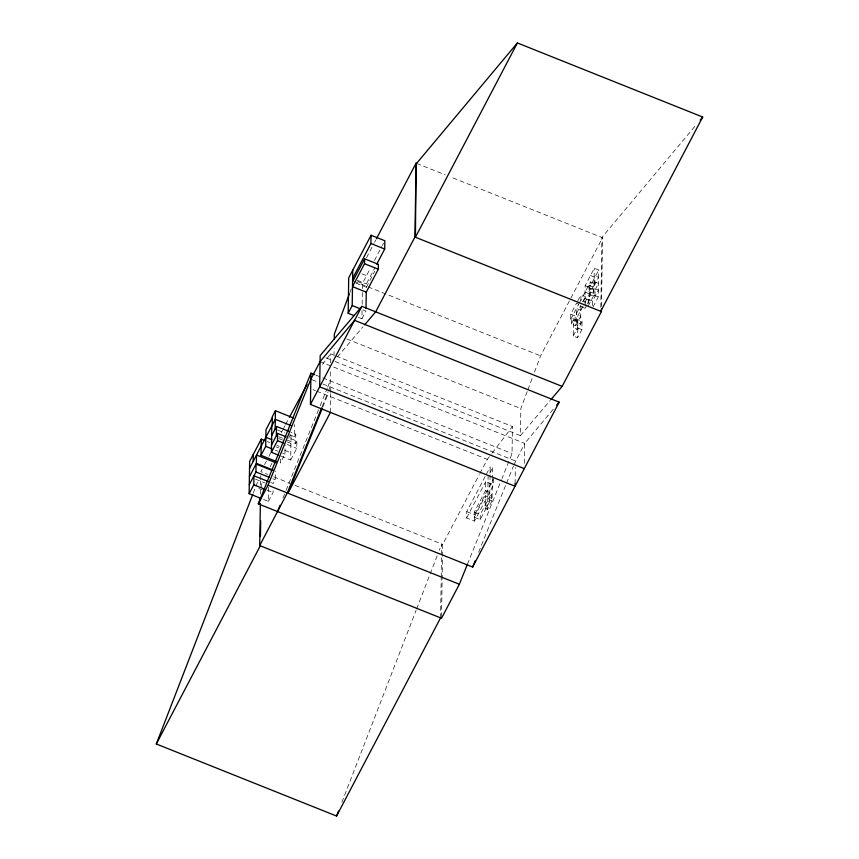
<?xml version="1.0" encoding="UTF-8"?>
<svg xmlns="http://www.w3.org/2000/svg" width="859" height="859" viewBox="0 0 859 859"><rect width="100%" height="100%" fill="white"/><g stroke="black" fill="none" stroke-linecap="round" stroke-linejoin="round"><path stroke-width="0.64" stroke-dasharray="4.29 3.22" d="M260.502 494.118L260.567 490.156M260.653 484.884L260.717 480.933M260.739 479.612L260.792 475.65M261.211 487.762L261.319 481.169M263.584 499.444L268.405 501.377L268.631 487.096M268.405 501.377L273.065 492.486L273.108 489.92M270.8 482.533L273.205 483.499L275.202 479.687L275.675 471.097M280.335 459.136L280.281 463.033L284.984 454.057L285.134 444.973M281.033 456.161L290.664 460.005L291.083 433.645M289.601 434.804L294.412 436.726L294.605 424.55M287.196 440.119L295.625 443.491L295.775 434.149L290.954 432.227M290.664 460.005L296.774 448.366L296.892 441.086L288.463 437.714M330.339 371.85L330.103 386.915L328.61 390.609M330.479 362.831L330.629 353.822L512.458 426.515L512.028 453.552L502 478.452M330.414 412.406L330.704 393.83M330.726 392.499L330.812 387.194M334.022 355.905L334.14 348.185M358.493 317.39L361.929 318.764L362.079 309.584M362.154 304.333L362.38 289.902M362.401 288.592L362.487 283.341L370.186 268.663M356.023 283.126L366.353 287.26L366.396 283.932L374.943 267.654M440.57 617.857L441.193 578.3M441.215 576.98L441.73 544.005L439.314 550.243M441.547 616.923L442.482 557.577M442.503 556.256L442.686 544.391L479.247 474.716M493.603 478.538L493.506 484.884L474.49 521.134L466.62 517.988L466.727 511.631L485.131 476.562M485.496 490.736L491.498 493.13L491.423 498.231L480.192 519.631L474.189 517.225L474.265 512.136L485.496 490.736L485.636 481.738L493.506 484.884M474.49 521.134L474.587 514.777L492.991 479.709M480.192 519.631L480.267 514.541L491.498 493.13M492.4 478.431L492.046 500.915L487.59 509.408L485.217 508.464L485.421 495.826L491.423 498.231M487.59 509.408L488.105 476.337M485.217 508.464L489.673 499.97L490.199 466.899L492.561 467.854L492.422 477.11M515.11 483.574L515.357 467.65M335.182 361.553L520.404 435.61L520.833 408.562L527.415 390.995M524.387 463.323L524.699 443.416L554.141 408.186M583.046 306.04L575.079 321.169L570.687 319.419L570.773 314.222L576.539 303.227L578.73 304.107M571.353 323.993L571.45 318.023L575.831 319.784L575.745 325.754L571.353 323.993L573.49 319.924L577.882 321.674L577.624 337.77L573.232 336.019L573.49 319.924M575.079 321.169L575.165 315.972L580.92 304.988M580.899 306.287L580.62 324.068L576.239 322.308L576.453 308.435L580.845 310.239M573.232 336.019L577.506 327.88L577.635 319.634L582.026 321.395L581.897 329.631L577.624 337.77M580.759 306.513L585.151 308.274L585.333 296.58L580.942 294.83L580.867 300.081L585.247 301.842M583.164 301.938L584.968 298.502L585.162 285.693L594.331 268.233L598.723 269.984L598.293 296.924L592.549 307.866M588.2 303.839L588.275 299.276L590.573 294.895L590.67 288.248L595.062 290.009L594.954 296.645L590.573 294.895M594.117 281.688L598.508 283.438L593.386 293.198L588.995 291.448L589.091 285.338L590.423 281.87L594.804 283.631L583.594 304.988M587.556 303.689L589.349 300.263L589.553 287.454L598.723 269.984M592.592 305.589L592.656 301.026L598.401 290.084L594.02 288.334M593.386 293.198L593.483 287.099L598.605 277.339L594.213 275.578M588.168 306.115L593.913 295.174L594.331 268.233M600.806 307.372L601.901 237.481L696.713 124.179M601.483 306.319L602.556 237.739L450.17 176.825M349.881 292.597L351.288 288.828M527.888 389.739L532.591 377.187M534.47 372.162L540.579 355.851L602.556 237.739M253.265 493.152L258.57 479.429M341.882 802.327L416.164 610.148M416.647 608.902L437.392 555.236M283.051 497.866L285.564 491.638M286.058 490.392L319.666 406.994M320.171 405.749L327.193 388.332M327.687 387.087L330.2 380.859M467.393 564.331L501.495 479.687M322.136 406.64L328.117 391.844M322.844 406.919L328.321 393.358M478.635 552.262L506.005 484.444M506.509 483.209L513.478 465.954M513.972 464.719L524.699 443.416L320.074 361.607M366.514 257.679L373.944 243.505M374.567 242.324L375.802 239.962M262.102 469.336L260.857 471.698L267.675 474.426M264.572 464.612L266.44 461.068M268.91 456.344L270.778 452.8M281.312 432.721L282.547 430.359M283.169 429.178L285.027 425.634M285.65 424.453L288.742 418.558M374.46 260.524L381.783 246.565M382.395 245.406L383.619 243.086M270.123 466.738L271.949 463.259M366.353 287.26L374.771 271.197M288.699 438.176L290.482 434.772M294.412 436.726L295.775 434.149M295.625 443.491L296.892 441.086M361.929 318.764L365.977 311.065L361.381 309.229M479.87 473.534L487.311 459.361L491.359 454.057M486.301 474.329L490.199 466.899M577.635 301.133L580.942 294.83M489.78 473.159L492.561 467.854M570.687 319.419L578.655 304.279M579.213 303.238L590.423 281.87M466.62 517.988L485.636 481.738M582.574 301.831L585.333 296.58M588.995 291.448L590.67 288.248M576.239 322.308L577.635 319.634M474.189 517.225L485.421 495.826M575.745 325.754L580.748 316.209L576.357 314.458M585.151 308.274L586.955 304.838M582.026 321.395L577.753 329.534L573.361 327.784M322.512 364.42L330.629 353.822M492.175 453.004L512.458 426.515M337.351 357.043L362.906 326.903M520.404 435.61L550.222 400.444M416.594 163.393L445.198 174.828M590.52 275.492L594.911 277.253L594.793 284.597L590.401 282.847M589.091 285.338L593.483 287.099M585.162 285.693L589.553 287.454M593.913 295.174L598.293 296.924M585.065 292.071L589.457 293.832M588.275 299.276L592.656 301.026M584.968 298.502L589.349 300.263M570.773 314.222L575.165 315.972M577.506 327.88L581.897 329.631M361.94 273.806L366.535 275.642M357.215 280.27L366.396 283.932M357.902 281.505L362.487 283.341M354.112 281.301L540.579 355.851M346.8 338.983L520.833 408.562M325.905 357.849L333.936 361.059M315.747 375.082L512.028 453.552M312.042 379.689L318.066 382.105M322.877 384.027L515.464 461.015M312.944 389.653L315.436 390.652M316.681 391.146L487.311 459.361M489.673 499.97L492.046 500.915M277.554 429.994L284.78 432.882M474.265 512.136L480.267 514.541M466.727 511.631L474.587 514.777M278.767 436.759L282.375 438.197M278.885 438.573L282.493 440.012M287.314 441.945L290.922 443.384M287.142 444.511L296.774 448.366M267.289 441.569L269.694 442.525M276.92 445.413L279.325 446.379M276.33 446.948L278.735 447.915M284.758 450.32L290.782 452.725M275.352 450.202L277.758 451.168M282.579 453.09L284.984 454.057M273.892 476.906L290.052 483.37M295.034 485.356L442.686 544.391M272.797 478.731L275.202 479.687M255.424 479.15L265.055 483.005M267.042 490.081L273.065 492.486M258.913 488.535L262.521 489.974"/><path stroke-width="1.29" d="M261.179 498.488L249.131 493.667L249.647 461.347L261.265 439.153L264.873 440.603M253.18 461.433L253.298 454.347M249.131 493.667L253.802 484.787L253.942 475.8L268.384 481.577M249.271 484.68L255.939 471.988L256.057 464.053L271.712 470.313M249.4 476.745L256.401 463.388L256.54 455.045L275.803 462.743M276.662 461.584L261.007 455.324L261.265 439.153M467.393 564.331L459.361 584.249L441.526 618.244L259.697 545.551L260.363 503.353M260.406 500.711L260.449 498.07M260.449 536.564L260.696 520.737M261.007 455.324L265.721 446.358L265.979 429.715L272.324 417.635M278.617 455.195L271.401 452.306L271.809 425.935M272.196 425.194L272.335 416.658L275.438 410.742L293.499 417.968M275.148 429.028L275.438 410.742M276.362 435.792L276.501 426.451L288.549 431.261M271.401 452.306L277.5 440.667L277.618 433.387L286.047 436.759M515.11 483.574L515.067 486.226L310.443 404.417L310.937 373.16L314.544 374.599M334.28 339.165L334.366 334.022L349.409 293.853M353.897 315.554L348.163 313.256L348.722 277.844L371.067 235.248L384.832 240.756L384.703 249.046L376.768 264.164M348.163 313.256L352.201 305.557L352.759 270.134M366.267 292.157L352.501 286.648L364.538 263.713L364.613 258.817L378.379 264.325L378.304 269.221L366.267 292.157L366.009 308.542M352.63 278.434L370.938 243.548L371.067 235.248M364.603 324.895L375.684 311.838L414.929 237.041L416.089 163.199L415.434 237.245L517.386 42.95L702.694 117.039L600.742 311.334M551.081 399.446L562.151 386.378L601.397 311.592L601.44 308.961M440.57 617.857L336.578 816.05L156.306 743.98L252.782 494.397M336.578 816.05L338.5 811.057M459.361 584.249L258.269 503.846L310.937 373.16M277.532 511.556L280.045 505.328M268.029 485.249L310.84 379.216L320.074 361.607L354.563 320.343L559.188 402.152L472.654 567.058L268.029 485.249L258.269 503.846M321.642 407.875L287.293 492.948L259.697 545.551M322.35 408.154L288.001 493.238L330.414 412.406M472.654 567.058L475.145 560.895M249.529 468.391L275.299 419.289L290.954 425.538M271.659 435.685L276.501 426.451M352.577 281.752L364.613 258.817M376.425 238.781L416.089 163.199M271.508 445.026L277.618 433.387M289.365 417.377L307.103 384.542M310.443 404.417L361.918 306.33L562.151 386.378M156.306 743.98L260.298 545.787M556.664 405.169L559.188 402.152M416.594 163.393L517.386 42.95M700.128 120.099L702.694 117.039M361.918 306.33L320.171 355.551L319.677 386.818L524.301 468.627M414.929 237.041L601.397 311.592M370.938 243.548L384.703 249.046M364.538 263.713L378.304 269.221M352.201 305.557L360.232 308.768M277.5 440.667L283.524 443.072M265.861 437.274L271.884 439.679M265.721 446.358L271.745 448.763M256.401 463.388L273.269 470.131M255.939 471.988L269.178 477.282M253.802 484.787L264.636 489.115"/></g></svg>
